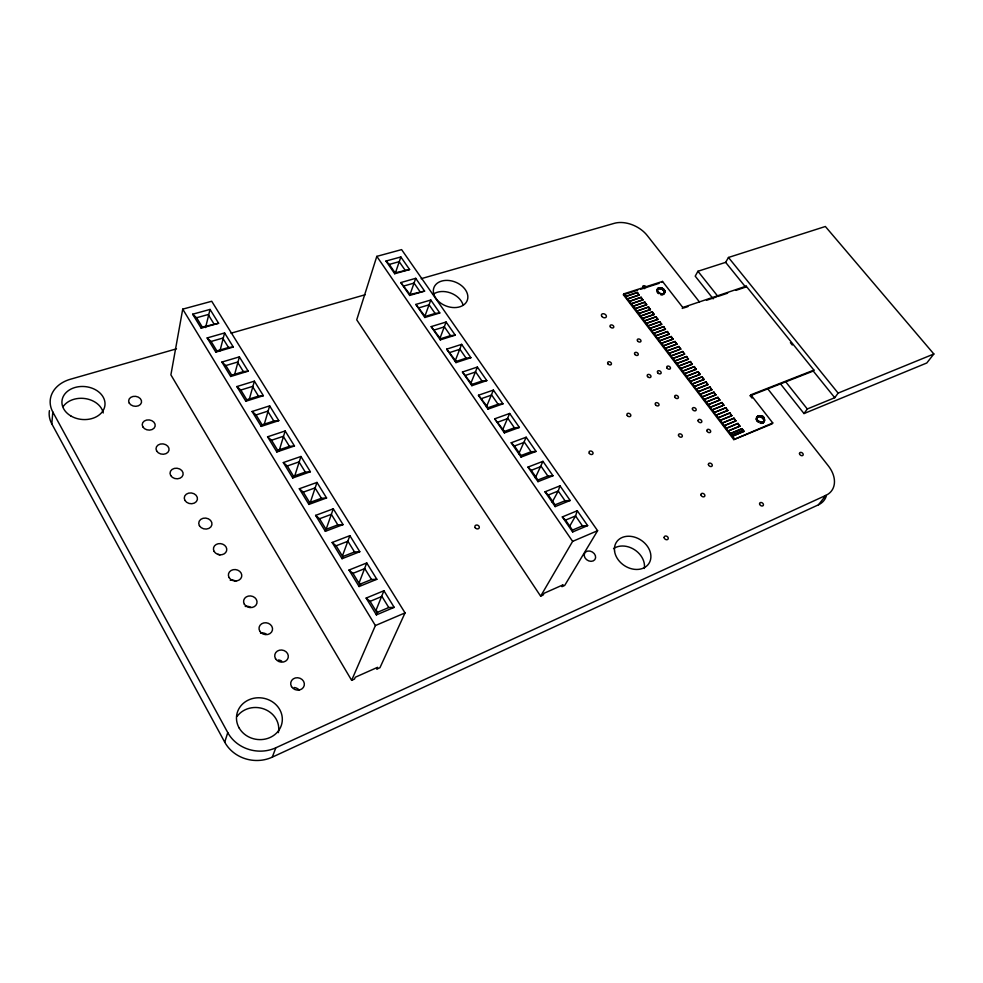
<?xml version="1.0" encoding="UTF-8"?>
<svg xmlns="http://www.w3.org/2000/svg" width="983" height="983" viewBox="0 0 983 983"><rect width="100%" height="100%" fill="white"/><g stroke="black" fill="none" stroke-linecap="round" stroke-linejoin="round"><path stroke-width="1.47" d="M504.414 432.913L504.451 431.451L494.695 418.819L509.661 413.462L519.393 427.445L504.414 432.913L494.695 418.819M488.01 409.125L488.096 407.736L478.451 395.24L493.405 390.079L502.977 403.841L488.01 409.125L478.451 395.24M826.187 496.415A27.377 19.488 36.1 0 1 818.47 504.795L272.279 757.143A34.983 31.923 8.2 0 1 224.726 742.165L51.792 423.833L52.824 412.024A33.225 25.411 5.3 0 1 70.383 379.254L176.498 348.83M471.865 385.68L472 384.39L462.44 372.016L477.394 367.04L486.818 380.605L471.865 385.68L462.44 372.016M756.505 417.861C759.257 413.782 767.195 420.319 762.648 423.218L763.287 422.297C768.681 409.002 745.925 419.901 763.287 422.297M455.965 362.604L456.161 361.4L446.687 349.149L461.629 344.357L470.906 357.714L455.965 362.604L446.687 349.149M182.727 309.141L170.895 374.855L351.631 680.334L354.494 679.069L355.293 677.238L377.57 667.322L376.735 669.153L379.942 667.727L405.045 612.9L211.714 301.265L182.727 309.141L375.383 625.557L351.631 680.334M664.348 293.327C664.975 289.887 659.532 287.024 657.148 289.678M664.877 292.344C665.921 288.351 657.664 285.316 657.394 290.12C657.86 292.32 660.134 293.733 662.272 293.831C664.692 293.462 665.663 291.681 663.414 294.445L663.955 293.45M205.57 327.56L210.055 309.424L192.656 314.216L201.183 328.175L218.607 323.272L210.055 309.424M219.934 351.005L224.591 332.954L207.155 337.943L215.83 352.135L233.29 347.024L224.591 332.954M440.298 339.885L440.544 338.766L431.168 326.626L446.098 322.019L455.24 335.166L440.298 339.885L431.168 326.626M376.403 614.879L376.931 612.52L370.099 601.363L366.143 598.082L383.923 590.734L394.195 607.359L376.403 614.879L366.143 598.082M234.532 374.818L239.373 356.866L221.888 362.063L230.71 376.489L248.208 371.169L239.373 356.866M249.363 399.024L254.388 381.158L236.866 386.565L245.836 401.236L263.37 395.694L254.388 381.158M359.09 586.544L359.68 584.32L352.971 573.347L349.002 570.042L366.745 562.952L376.858 579.294L359.09 586.544L349.002 570.042M264.071 424.988L269.649 405.856L252.103 411.484L261.208 426.389L278.791 420.638L269.649 405.856M424.877 317.497L425.172 316.465L415.87 304.435L430.787 300.012L439.794 312.963L424.877 317.497L415.87 304.435M278.975 451.332L285.168 430.959L267.573 436.808L276.837 451.971L294.458 445.975L285.168 430.959M294.495 476.706L300.945 456.481L283.313 462.563L292.737 477.971L310.382 471.754L300.945 456.481M342.072 558.7L342.723 556.599L336.125 545.811L332.156 542.481L349.874 535.649L359.803 551.721L342.072 558.7L332.156 542.481M376.808 256.366L356.731 319.819L540.638 596.165L543.071 595.084L544.14 593.24L563.075 584.824L561.969 586.667L564.697 585.45L597.603 530.709L401.605 249.621L376.808 256.366L572.622 541.375L540.638 596.165M224.726 742.165L227.761 732.605L52.824 412.024M310.284 502.497L316.981 482.432L326.577 497.963L308.908 504.426L299.323 488.748L316.981 482.432M395.461 272.819L400.855 256.956L385.975 261.048L394.711 273.729L409.604 269.539L400.855 256.956M577.291 510.742L562.313 516.935L572.659 531.963L587.65 525.622L577.291 510.742L575.546 515.952L569.919 525.794M542.948 461.334L527.969 467.097L537.996 481.658L552.974 475.76L542.948 461.334L535.317 477.836M559.991 485.835L545 491.819L555.186 506.601L570.177 500.494L559.991 485.835L558.246 491.009L552.139 502.239M526.175 437.214L511.197 442.768L521.076 457.095L536.054 451.418L526.175 437.214L518.766 453.814M509.661 413.462L503.075 428.871M493.405 390.079L486.413 406.864M477.394 367.04L470.599 383.923M461.629 344.357L455.031 361.326M383.923 590.734L376.108 610.062L377.607 612.507M326.319 528.707L333.286 508.813L343.055 524.615L325.348 531.324L315.604 515.387L333.286 508.813M446.098 322.019L439.684 339.061M366.745 562.952L359.237 582.489L360.7 584.885M410.169 294.126L415.711 278.324L400.818 282.576L409.678 295.453L424.595 291.091L415.711 278.324M430.787 300.012L424.57 317.128M349.874 535.649L342.637 555.37M409.678 295.453L410.022 294.495L400.818 282.576M325.348 531.324L326.049 529.346L337.833 524.885L343.055 524.615M272.279 757.143L275.83 747.793L825.88 495.371A27.61 19.513 36 0 0 828.313 465.844L767.637 388.666M308.908 504.426L309.657 502.559L321.429 498.27L326.577 497.963M394.711 273.729L395.092 272.844L409.604 269.539M292.737 477.971L293.548 476.227L305.295 472.086L310.382 471.754M682.804 307.495L746.195 286.151L813.912 370.112L750.84 394.822L772.761 422.96L772.11 423.882L733.785 439.61L623.419 294.814L623.935 293.819L662.505 281.433L682.804 307.495L682.251 308.478M625.593 296.559L637.488 292.442L639.134 295.146L627.412 298.943L625.593 296.559L637.488 292.442M627.412 298.943L639.306 294.814M629.304 301.425L641.199 297.271L642.845 299.987L631.135 303.821L629.304 301.425L641.199 297.271M631.135 303.821L643.017 299.655M276.837 451.971L277.71 450.325L289.432 446.343L294.458 445.975M633.027 306.303L644.909 302.125L646.568 304.841L634.858 308.699L633.027 306.303L644.909 302.125M634.858 308.699L646.74 304.509M636.751 311.193L648.645 306.979L650.304 309.706L638.594 313.602L636.751 311.193L648.645 306.979M638.594 313.602L650.488 309.375M640.498 316.096L652.393 311.857L654.051 314.597L642.341 318.517L640.498 316.096L652.393 311.857M656.939 290.108L657.996 288.314M657.873 289.002L658.401 288.019M642.341 318.517L654.236 314.265M656.988 291.644L657.529 290.661M658.364 288.793L658.893 287.798M661.964 282.428L662.505 281.433M658.929 288.658L659.458 287.675M657.234 292.184L657.774 291.201M659.544 288.633L660.072 287.638M657.59 292.713L658.119 291.73M660.195 288.683L660.723 287.7M658.032 293.204L658.561 292.221M660.859 288.842L661.387 287.847M658.549 293.659L659.089 292.676M644.258 321.023L656.14 316.747L657.811 319.487L646.101 323.456L644.258 321.023L656.14 316.747M661.51 289.076L662.038 288.093M662.137 289.395L662.677 288.412M662.726 289.788L663.255 288.805M660.429 294.617L660.957 293.622M663.242 290.231L663.771 289.248M661.092 294.765L661.62 293.782M663.685 290.735L664.213 289.739M646.101 323.456L657.996 319.168M661.743 294.826L662.272 293.831M664.029 291.251L664.569 290.268M662.358 294.789L662.886 293.806M664.275 291.791L664.815 290.808M662.923 294.654L663.451 293.671M664.41 292.332L664.95 291.337M664.434 292.848L664.975 291.865M648.018 325.975L659.912 321.662L661.584 324.415L649.886 328.408L648.018 325.975L659.912 321.662M649.886 328.408L661.768 324.083M651.803 330.927L663.697 326.589L665.368 329.342L653.67 333.372L651.803 330.927L663.697 326.589M653.67 333.372L665.552 329.01M655.6 335.903L667.494 331.529L669.177 334.294L657.467 338.361L655.6 335.903L667.494 331.529M657.467 338.361L669.362 333.962M780.355 383.689L804.008 413.56L926.797 362.985L933.85 353.991L825.364 226.495L728.464 257.46L725.651 262.35L697.942 271.259L695.214 276.149L713.191 298.844M659.409 340.904L671.291 336.493L672.986 339.258L661.276 343.362L659.409 340.904L671.291 336.493M661.276 343.362L673.171 338.938M663.23 345.905L675.112 341.47L676.808 344.247L665.11 348.375L663.23 345.905L675.112 341.47M665.11 348.375L676.992 343.915M679.351 349.702L668.944 353.413L667.064 350.931L678.946 346.458L680.641 349.235L678.946 346.458M668.944 353.413L680.838 348.916M683.197 354.728L672.802 358.463L670.898 355.981L682.792 351.472L684.5 354.261L682.792 351.472M672.802 358.463L684.684 353.929M674.768 361.044L686.65 356.497L688.358 359.286L676.66 363.538L674.768 361.044L686.65 356.497M676.66 363.538L688.555 358.967M678.639 366.118L690.521 361.535L692.229 364.337L680.543 368.613L678.639 366.118L690.521 361.535M680.543 368.613L692.425 364.017M682.521 371.218L694.403 366.598L696.124 369.411L684.438 373.724L682.521 371.218L694.403 366.598M261.208 426.389L262.117 424.853L273.815 421.031L278.791 420.638M684.438 373.724L696.32 369.092M686.417 376.329L698.299 371.672L700.031 374.498L688.333 378.848L686.417 376.329L698.299 371.672M688.333 378.848L700.215 374.179M735.923 290.378L745.618 287.11L746.195 286.151M690.324 381.453L702.206 376.772L703.939 379.598L692.253 383.984L690.324 381.453L702.206 376.772M692.253 383.984L704.135 379.278M694.256 386.602L706.138 381.883L707.871 384.709L696.185 389.133L694.256 386.602L706.138 381.883M696.185 389.133L708.067 384.39M698.188 391.762L710.07 387.007L711.815 389.846L700.129 394.306L698.188 391.762L710.07 387.007M700.129 394.306L712.011 389.538M702.145 396.948L714.027 392.156L715.771 395.006L704.086 399.503L702.145 396.948L714.027 392.156M704.086 399.503L715.968 394.687M706.101 402.145L717.983 397.316L719.74 400.179L708.055 404.713L706.101 402.145L717.983 397.316M708.055 404.713L719.937 399.86M722.419 405.868L712.048 409.936L710.082 407.367L721.964 402.502L723.721 405.365L721.964 402.502M712.048 409.936L723.918 405.045M714.076 412.602L725.958 407.699L727.715 410.575L716.042 415.182L714.076 412.602L725.958 407.699M716.042 415.182L727.924 410.255M718.082 417.861L729.964 412.909L731.721 415.797L720.06 420.441L718.082 417.861L729.964 412.909M720.06 420.441L731.93 415.49M734.448 421.56L724.09 425.725L722.1 423.132L733.982 418.144L735.751 421.043L733.982 418.144M724.09 425.725L735.96 420.724M726.142 428.416L738.012 423.403L739.781 426.303L728.12 431.021L726.142 428.416L738.012 423.403M752.044 398.103L750.213 395.756L750.84 394.822M728.12 431.021L739.99 425.995M744.045 431.267L732.175 436.341L730.394 433.417L742.054 428.674L744.045 431.267L733.478 435.813M245.836 401.236L246.794 399.798L258.468 396.124L263.37 395.694M733.785 439.61L772.761 422.96M730.185 433.724L742.054 428.674M756.308 418.365L757.832 416.153M756.873 417.972L756.246 418.905A4.251 2.998 33.4 0 0 758.827 422.1M757.684 416.829L758.311 415.895M756.296 419.483L756.922 418.549M758.249 416.657L758.876 415.723M756.468 420.085L757.094 419.151M758.864 416.595L759.503 415.662M756.738 420.675L757.377 419.741M759.527 416.645L760.166 415.711M757.131 421.252L757.758 420.319M760.203 416.78L760.842 415.846M760.891 417.025L761.518 416.092M758.163 422.272L758.79 421.338M761.542 417.357L762.181 416.423M762.157 417.775L762.796 416.841M762.71 418.254L763.349 417.32M760.117 423.268L760.756 422.334M763.189 418.795L763.828 417.861M760.793 423.415L761.432 422.481M763.57 419.36L764.209 418.439M761.456 423.452L762.095 422.518M763.852 419.962L764.491 419.028M762.083 423.39L762.722 422.457M764.024 420.552L764.663 419.618M764.074 421.129L764.713 420.196M763.127 422.96L764.651 420.749M750.213 395.756L813.26 371.046L813.912 370.112M804.008 413.56L807.289 408.977L834.751 397.71L838.118 393.114L933.85 353.991M230.71 376.489L231.718 375.15L243.366 371.611L248.208 371.169M818.47 504.795L825.88 495.371M215.83 352.135L216.874 350.894L228.498 347.503L233.29 347.024M201.183 328.175L202.277 327.032L218.607 323.272M375.383 625.557L405.045 612.9M572.622 541.375L597.603 530.709M376.931 612.52L388.776 607.531L394.195 607.359M572.659 531.963L572.462 530.095L582.44 525.88L587.65 525.622M370.099 601.363L381.945 596.435L388.776 607.531M562.313 516.935L565.569 520.105L575.546 515.952L582.44 525.88M359.68 584.32L371.5 579.503L376.858 579.294M555.186 506.601L555.051 504.844L565.028 500.777L570.177 500.494M731.18 435.039L742.841 430.284M352.971 573.347L364.779 568.604L371.5 579.503M545 491.819L548.268 495.014L558.246 491.009L565.028 500.777M722.1 423.132L733.773 418.463M342.723 556.599L354.519 551.967L359.803 551.721M537.996 481.658L537.91 479.987L547.887 476.079L552.974 475.76M710.082 407.367L721.755 402.809M336.125 545.811L347.921 541.252L354.519 551.967M527.969 467.097L531.238 470.316L541.215 466.458L547.887 476.079M521.076 457.095L521.051 455.534L531.029 451.75L536.054 451.418M315.604 515.387L319.561 518.741L331.345 514.355L337.833 524.885M511.197 442.768L514.478 445.999L524.455 442.276L531.029 451.75M504.451 431.451L514.416 427.802L519.393 427.445M299.323 488.748L303.28 492.139L315.039 487.912L321.429 498.27M497.976 422.076L507.953 418.488L514.416 427.802M670.898 355.981L682.607 351.791M667.064 350.931L678.761 346.778M488.096 407.736L498.062 404.234L502.977 403.841M283.313 462.563L287.282 465.979L299.016 461.899L305.295 472.086M481.731 398.508L491.697 395.043L498.062 404.234M472 384.39L481.965 381.011L486.818 380.605M683.677 307.986L687.965 306.549M706.519 300.294L716.509 296.927M727.629 293.18L717.934 296.448L697.942 271.259M267.573 436.808L271.541 440.249L283.251 436.329L289.432 446.343M465.733 375.297L475.698 371.967L481.965 381.011M456.161 361.4L466.114 358.156L470.906 357.714M252.103 411.484L256.059 414.937L267.745 411.177L273.815 421.031M449.981 352.455L459.933 349.248L466.114 358.156M623.419 294.814L637.697 290.218M640.547 289.309L659.114 283.337M440.544 338.766L450.497 335.633L455.24 335.166M236.866 386.565L240.823 390.042L252.496 386.43L258.468 396.124M434.461 329.944L444.402 326.86L450.497 335.633M425.172 316.465L435.1 313.442L439.794 312.963M221.888 362.063L225.844 365.553L237.481 362.076L243.366 371.611M419.176 307.777L429.116 304.804L435.1 313.442M410.022 294.495L424.595 291.091M207.155 337.943L211.099 341.457L222.723 338.115L228.498 347.503M404.124 285.93L414.04 283.079L419.95 291.595M231.03 333.2L365.16 294.74M421.166 278.693L614.24 223.338A25.251 16.883 26.6 0 1 647.232 235.515L699.368 301.842M192.656 314.216L196.6 317.742L208.187 314.535L213.876 323.776M385.975 261.048L389.28 264.415L399.196 261.662L405.008 270.055M728.464 257.46L838.118 393.114M725.651 262.35L745.618 287.11M790.393 342.674L792.298 345.033M813.26 371.046L834.751 397.71M785.736 381.834L807.289 408.977M637.316 292.774L639.134 295.146M641.014 297.603L642.845 299.987M644.737 302.457L646.568 304.841M648.473 307.31L650.304 309.706M652.208 312.189L654.051 314.597M655.968 317.079L657.811 319.487M659.728 321.994L661.584 324.415M663.513 326.921L665.368 329.342M667.31 331.861L669.177 334.294M671.106 336.813L672.986 339.258M674.928 341.789L676.808 344.247M686.453 356.817L688.358 359.286M690.324 361.855L692.229 364.337M694.207 366.917L696.124 369.411M698.102 371.992L700.031 374.498M702.022 377.091L703.939 379.598M705.941 382.19L707.871 384.709M709.873 387.327L711.815 389.846M713.818 392.475L715.771 395.006M717.787 397.636L719.74 400.179M725.749 408.006L727.715 410.575M729.755 413.229L731.721 415.797M737.803 423.71L739.781 426.303M741.846 428.981L743.836 431.586M623.935 293.819L625.766 296.227M627.584 298.611L629.476 301.093M631.307 303.489L633.199 305.971M635.03 308.367L636.935 310.861M638.766 313.27L640.67 315.776M642.513 318.185L644.43 320.704M646.286 323.124L648.202 325.643M650.058 328.076L651.987 330.607M653.842 333.04L655.784 335.584M657.652 338.029L659.593 340.573M661.461 343.03L663.414 345.586M665.294 348.056L667.248 350.612M669.128 353.081L671.094 355.649M672.986 358.144L674.952 360.712M676.857 363.206L678.823 365.799M680.727 368.293L682.706 370.886M684.623 373.405L686.613 375.998M688.53 378.516L690.521 381.134M692.45 383.665L694.453 386.282M696.382 388.813L698.385 391.443M700.326 393.986L702.341 396.628M704.283 399.184L706.31 401.826M708.264 404.394L710.291 407.048M712.245 409.616L714.285 412.282M716.251 414.863L718.29 417.542M720.256 420.134L722.308 422.813M724.287 425.418L726.339 428.109M728.329 430.714L730.394 433.417M732.384 436.034L734.412 438.688M389.28 264.415L395.092 272.844M514.478 445.999L521.051 455.534M531.238 470.316L537.91 479.987M548.268 495.014L555.051 504.844M565.569 520.105L572.462 530.095M196.6 317.742L202.277 327.032M211.099 341.457L216.874 350.894M225.844 365.553L231.718 375.15M240.823 390.042L246.794 399.798M256.059 414.937L262.117 424.853M271.541 440.249L277.71 450.325M287.282 465.979L293.548 476.227M303.28 492.139L309.657 502.559M319.561 518.741L326.049 529.346M275.83 747.793A35.351 32.12 8.9 0 1 227.761 732.605M662.21 288.879A4.055 2.765 28.2 0 1 664.483 292.578A4.055 2.765 28.2 0 1 661.166 294.249M657.222 289.162A4.055 2.765 28.2 0 1 658.438 288.277M761.592 416.78A4.251 2.998 33.4 0 1 764.098 420.835A4.251 2.998 33.4 0 1 760.842 422.825M756.541 417.284A4.251 2.998 33.4 0 1 757.733 416.239M644.701 288.621A1.941 1.327 27.7 0 1 642.685 286.876A1.941 1.327 27.7 0 1 644.295 285.721A1.941 1.327 27.7 0 1 646.322 287.466M51.792 423.833A32.906 25.3 5 0 1 49.408 410.648M63.121 406.618A21.393 16.441 5 0 1 85.496 398.631A21.393 16.441 5 0 1 103.24 412.958M433.392 294.163A17.706 12.804 21.3 0 1 450.361 292.885A17.706 12.804 21.3 0 1 463.005 304.767M237.087 716.398A22.732 20.741 8.2 0 1 264.55 709.21A22.732 20.741 8.2 0 1 278.361 732.654M613.539 548.637A19.242 15.163 33.7 0 1 634.514 549.718A19.242 15.163 33.7 0 1 644.295 568.493M294.101 687.522A6.807 6.119 13.6 0 1 299.201 690.103M278.336 659.998A6.77 6.009 12.1 0 1 281.654 661.08M260.507 633.101A6.734 5.898 11 0 1 266.123 634.01M245.258 606.462A6.697 5.787 10.1 0 1 250.837 607.383M230.255 580.253A6.66 5.677 9.4 0 1 235.809 581.199M217.784 554.351A6.623 5.566 8.9 0 1 220.02 554.916M70.813 415.932A21.601 16.514 5.3 0 0 104.911 405.549A21.601 16.514 5.3 0 0 74.671 387.585A21.601 16.514 5.3 0 0 70.813 415.932M435.948 298.439A17.854 12.828 21.4 0 0 465.856 302.875A17.854 12.828 21.4 0 0 449.956 280.622A17.854 12.828 21.4 0 0 435.948 298.439M239.127 727.924A22.978 20.876 9 0 0 278.816 730.344A22.978 20.876 9 0 0 260.237 697.807A22.978 20.876 9 0 0 239.127 727.924M614.547 550.996A19.414 15.2 33.6 0 0 643.509 568.063A19.414 15.2 33.6 0 0 639.958 539.483A19.414 15.2 33.6 0 0 614.547 550.996M678.479 435.26A2.089 1.524 31.7 0 0 681.588 437.103A2.089 1.524 31.7 0 0 681.158 434.191A2.089 1.524 31.7 0 0 678.479 435.26M674.645 396.653A2.04 1.462 30.6 0 0 677.692 398.459A2.04 1.462 30.6 0 0 677.287 395.658A2.04 1.462 30.6 0 0 674.645 396.653M698.053 420.749A2.064 1.487 31.9 0 0 701.125 422.567A2.064 1.487 31.9 0 0 700.67 419.716A2.064 1.487 31.9 0 0 698.053 420.749M706.888 430.714A2.064 1.487 32.4 0 0 709.972 432.532A2.064 1.487 32.4 0 0 709.505 429.669A2.064 1.487 32.4 0 0 706.888 430.714M799.498 453.777A2.052 1.45 35.3 0 0 802.558 455.584A2.052 1.45 35.3 0 0 801.968 452.708A2.052 1.45 35.3 0 0 799.498 453.777M759.576 504.009A2.138 1.561 35.8 0 0 762.747 505.889A2.138 1.561 35.8 0 0 762.194 502.841A2.138 1.561 35.8 0 0 759.576 504.009M700.94 494.867A2.15 1.597 34 0 0 704.135 496.747A2.15 1.597 34 0 0 703.656 493.687A2.15 1.597 34 0 0 700.94 494.867M607.949 363.894A2.04 1.474 27.9 0 0 611.291 364.386A2.04 1.474 27.9 0 0 609.337 361.756A2.04 1.474 27.9 0 0 607.949 363.894M634.858 354.445A2.015 1.438 28.5 0 0 638.127 354.937A2.015 1.438 28.5 0 0 636.185 352.344A2.015 1.438 28.5 0 0 634.858 354.445M667.088 368.183A2.015 1.425 29.8 0 0 670.332 368.662A2.015 1.425 29.8 0 0 668.366 366.069A2.015 1.425 29.8 0 0 667.088 368.183M655.563 404.873A2.064 1.499 30.2 0 0 658.893 405.328A2.064 1.499 30.2 0 0 656.89 402.649A2.064 1.499 30.2 0 0 655.563 404.873M627.277 415.576A2.089 1.536 29.5 0 0 630.668 416.042A2.089 1.536 29.5 0 0 628.665 413.302A2.089 1.536 29.5 0 0 627.277 415.576M692.401 408.953A2.052 1.474 31.4 0 0 695.46 410.759A2.052 1.474 31.4 0 0 695.018 407.933A2.052 1.474 31.4 0 0 692.401 408.953M647.551 376.563A2.04 1.462 29.4 0 0 650.844 377.042A2.04 1.462 29.4 0 0 648.878 374.412A2.04 1.462 29.4 0 0 647.551 376.563M657.75 372.852A2.027 1.438 29.6 0 0 661.018 373.331A2.027 1.438 29.6 0 0 659.04 370.714A2.027 1.438 29.6 0 0 657.75 372.852M589.345 453.421A2.15 1.634 29.1 0 0 592.872 453.863A2.15 1.634 29.1 0 0 590.832 451.013A2.15 1.634 29.1 0 0 589.345 453.421M664.152 537.627A2.212 1.696 34.2 0 0 667.445 539.593A2.212 1.696 34.2 0 0 667.002 536.362A2.212 1.696 34.2 0 0 664.152 537.627M637.598 341.04A2.003 1.413 28.4 0 0 640.842 341.531A2.003 1.413 28.4 0 0 638.913 338.975A2.003 1.413 28.4 0 0 637.598 341.04M708.411 464.578A2.113 1.548 33.3 0 0 711.557 466.434A2.113 1.548 33.3 0 0 711.078 463.46A2.113 1.548 33.3 0 0 708.411 464.578M475.219 527.724A2.298 1.855 25.7 0 0 479.065 528.141A2.298 1.855 25.7 0 0 477.013 525.033A2.298 1.855 25.7 0 0 475.219 527.724M601.842 316.428A2.654 1.868 26.9 0 0 606.179 317.091A2.654 1.868 26.9 0 0 603.66 313.737A2.654 1.868 26.9 0 0 601.842 316.428M610.369 326.958A2.003 1.413 27.3 0 0 613.638 327.45A2.003 1.413 27.3 0 0 611.721 324.918A2.003 1.413 27.3 0 0 610.369 326.958M291.509 686.589A6.881 6.156 14.1 0 0 303.354 687.461A6.881 6.156 14.1 0 0 297.726 677.742A6.881 6.156 14.1 0 0 291.509 686.589M275.51 658.647A6.844 6.045 12.6 0 0 287.294 659.581A6.844 6.045 12.6 0 0 281.765 650.021A6.844 6.045 12.6 0 0 275.51 658.647M259.782 631.172A6.807 5.923 11.4 0 0 271.505 632.155A6.807 5.923 11.4 0 0 266.074 622.767A6.807 5.923 11.4 0 0 259.782 631.172M244.325 604.152A6.77 5.812 10.5 0 0 255.973 605.184A6.77 5.812 10.5 0 0 250.628 595.944A6.77 5.812 10.5 0 0 244.325 604.152M229.113 577.574A6.734 5.701 9.8 0 0 240.7 578.668A6.734 5.701 9.8 0 0 235.441 569.575A6.734 5.701 9.8 0 0 229.113 577.574M214.147 551.438A6.697 5.591 9.3 0 0 225.672 552.569A6.697 5.591 9.3 0 0 220.499 543.624A6.697 5.591 9.3 0 0 214.147 551.438M584.221 555.555A6.033 4.804 32 0 0 593.204 560.912A6.033 4.804 32 0 0 592.319 551.991A6.033 4.804 32 0 0 584.221 555.555M199.414 525.721A6.66 5.493 8.8 0 0 210.89 526.888A6.66 5.493 8.8 0 0 205.791 518.09A6.66 5.493 8.8 0 0 199.414 525.721M142.83 426.855A6.525 5.087 7.7 0 0 154.061 428.195A6.525 5.087 7.7 0 0 149.281 419.938A6.525 5.087 7.7 0 0 142.83 426.855M170.673 475.502A6.598 5.284 8.1 0 0 182.027 476.767A6.598 5.284 8.1 0 0 177.087 468.24A6.598 5.284 8.1 0 0 170.673 475.502M156.641 450.988A6.562 5.185 7.9 0 0 167.933 452.291A6.562 5.185 7.9 0 0 163.067 443.898A6.562 5.185 7.9 0 0 156.641 450.988M129.228 403.091A6.5 5.001 7.5 0 0 140.397 404.48A6.5 5.001 7.5 0 0 135.691 396.346A6.5 5.001 7.5 0 0 129.228 403.091M184.927 500.408A6.623 5.382 8.4 0 0 196.342 501.625A6.623 5.382 8.4 0 0 191.329 492.962A6.623 5.382 8.4 0 0 184.927 500.408"/></g></svg>
